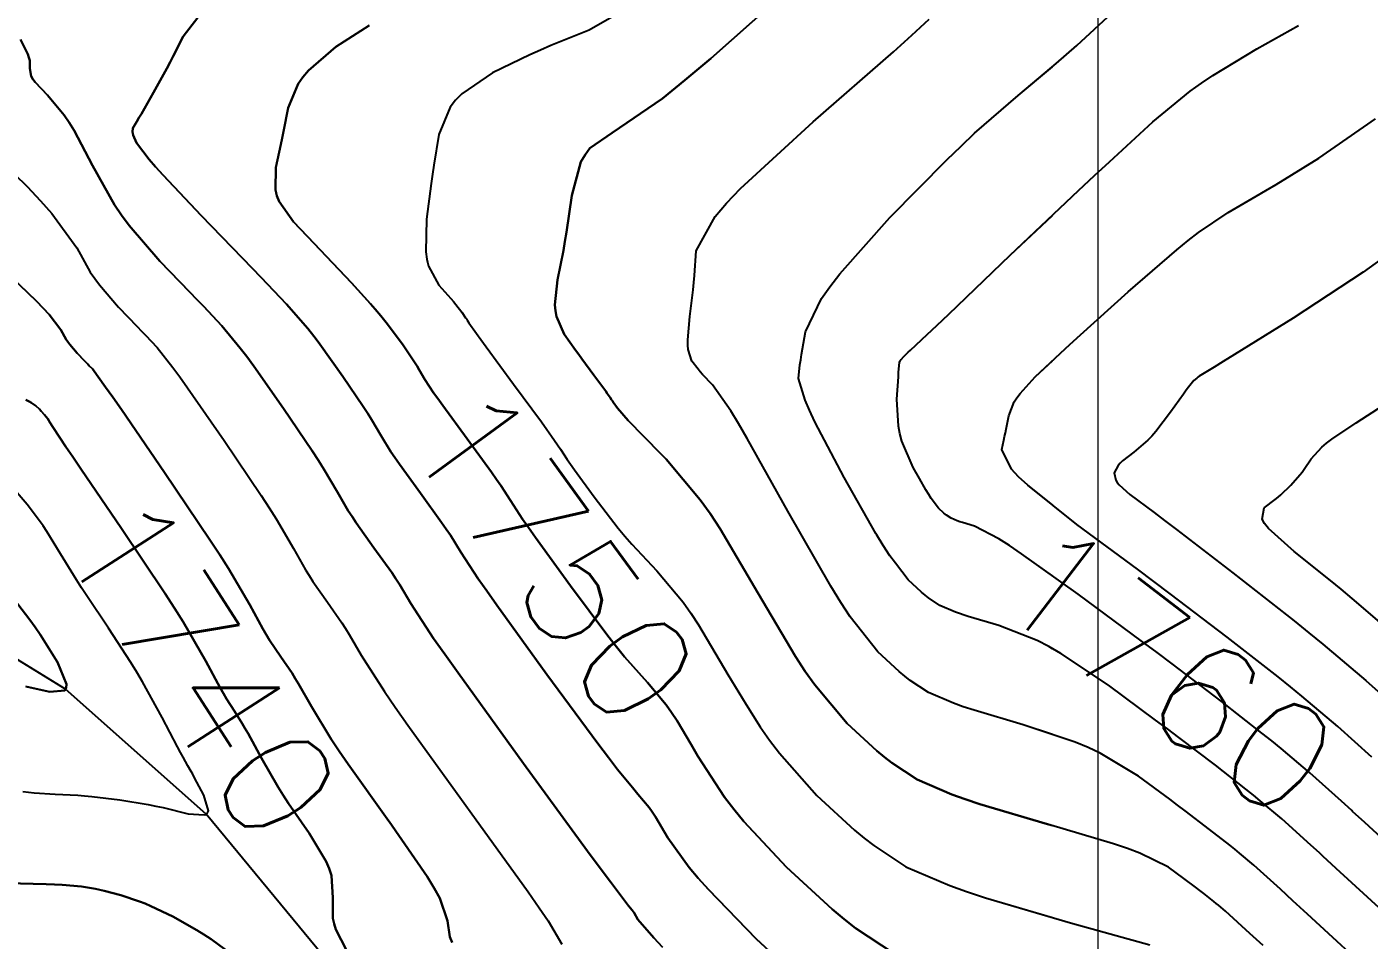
# Model space of a CAD drawing. Header units: metres. Extents: x 837117 to 838477, y 1189012 to 1191015.
# Drawn here: x 837839.17 to 837885.97, y 1189640.58 to 1189672.41 of the extents above; entities that cross this region are included whole.
import ezdxf

# ---------------------------------------------------------------- set-up
doc = ezdxf.new("R2010")
doc.units = ezdxf.units.M
doc.header["$LTSCALE"] = 0.3
doc.layers.add('COORD', color=7, linetype='Continuous', lineweight=20)
doc.layers.add('DRENAJE', color=5, linetype='Continuous', lineweight=25)
doc.layers.add('COTAS 10', color=1, linetype='Continuous')
doc.layers.add('COTAS INT', color=252, linetype='Continuous')
doc.styles.get("Standard").update_dxf_attribs({"font": 'simplex.shx'})

msp = doc.modelspace()

# ---------------------------------------------------------------- linework, layer by layer
at = {"layer": 'COORD'}
msp.add_line((837876.514, 1189013.872), (837876.514, 1191013.872), dxfattribs=at)
at = {"layer": 'COTAS 10'}
for points, elevation in [([(837851.101, 1189672.459), (837849.946, 1189671.71), (837848.986, 1189670.884), (837848.789, 1189670.655), (837848.624, 1189670.424), (837848.277, 1189669.588), (837848.121, 1189668.757), (837848.075, 1189668.53), (837848.028, 1189668.305), (837847.851, 1189667.501), (837847.834, 1189666.727), (837847.888, 1189666.52), (837847.968, 1189666.317), (837848.471, 1189665.606), (837849.187, 1189664.862), (837849.402, 1189664.637), (837849.623, 1189664.403), (837850.484, 1189663.489), (837851.146, 1189662.751), (837851.308, 1189662.57), (837851.508, 1189662.334), (837851.695, 1189662.105), (837852.265, 1189661.342), (837852.683, 1189660.721), (837852.774, 1189660.582), (837852.853, 1189660.456), (837853.051, 1189660.121), (837853.353, 1189659.656), (837853.498, 1189659.449), (837853.67, 1189659.208), (837854.516, 1189658.054), (837855.37, 1189656.886), (837855.547, 1189656.636), (837855.699, 1189656.418), (837856.033, 1189655.897), (837856.455, 1189655.251), (837856.663, 1189654.955), (837856.909, 1189654.608), (837858.123, 1189652.928), (837859.429, 1189651.186), (837859.732, 1189650.8), (837860.01, 1189650.454), (837860.803, 1189649.553), (837861.457, 1189648.776), (837861.646, 1189648.509), (837861.839, 1189648.219), (837862.329, 1189647.392), (837862.567, 1189646.988), (837863.497, 1189645.556), (837863.818, 1189645.141), (837864.166, 1189644.717), (837865.652, 1189643.12), (837867.243, 1189641.652), (837867.658, 1189641.31), (837868.061, 1189640.996), (837869.423, 1189640.097)], 1750), ([(837869.423, 1189640.097), (837868.061, 1189640.996), (837867.658, 1189641.31), (837867.243, 1189641.652), (837865.652, 1189643.12), (837864.166, 1189644.717), (837863.818, 1189645.141), (837863.497, 1189645.556), (837862.567, 1189646.988), (837862.329, 1189647.392), (837861.839, 1189648.219), (837861.646, 1189648.509), (837861.457, 1189648.776), (837860.803, 1189649.553), (837860.01, 1189650.454), (837859.732, 1189650.8), (837859.429, 1189651.186), (837858.123, 1189652.928), (837856.909, 1189654.608), (837856.663, 1189654.955), (837856.455, 1189655.251), (837856.033, 1189655.897), (837855.699, 1189656.418), (837855.547, 1189656.636), (837855.37, 1189656.886), (837854.516, 1189658.054), (837853.67, 1189659.208), (837853.498, 1189659.449), (837853.353, 1189659.656), (837853.051, 1189660.121), (837852.853, 1189660.456), (837852.774, 1189660.582), (837852.683, 1189660.721), (837852.265, 1189661.342), (837851.695, 1189662.105), (837851.508, 1189662.334), (837851.308, 1189662.57), (837851.146, 1189662.751), (837850.484, 1189663.489), (837849.623, 1189664.403), (837849.402, 1189664.637), (837849.187, 1189664.862), (837848.471, 1189665.606), (837847.968, 1189666.317), (837847.888, 1189666.52), (837847.834, 1189666.727), (837847.851, 1189667.501), (837848.028, 1189668.305), (837848.075, 1189668.53), (837848.121, 1189668.757), (837848.277, 1189669.588), (837848.624, 1189670.424), (837848.789, 1189670.655), (837848.986, 1189670.884), (837849.946, 1189671.71), (837851.101, 1189672.459)], 1750), ([(837874.923, 1189653.274), (837873.843, 1189654.044), (837873.422, 1189654.325), (837873.058, 1189654.558), (837872.206, 1189655.004), (837871.784, 1189655.128), (837871.691, 1189655.159), (837871.608, 1189655.188), (837871.392, 1189655.281), (837871.234, 1189655.385), (837871.188, 1189655.421), (837871.14, 1189655.461), (837870.955, 1189655.631), (837870.702, 1189655.964), (837870.611, 1189656.107), (837870.51, 1189656.271), (837870.29, 1189656.66), (837870.07, 1189657.047), (837869.679, 1189657.971), (837869.609, 1189658.23), (837869.556, 1189658.489), (837869.505, 1189659.434), (837869.553, 1189660.209), (837869.563, 1189660.36), (837869.572, 1189660.485), (837869.59, 1189660.709), (837869.619, 1189660.769), (837869.634, 1189660.791), (837869.652, 1189660.814), (837869.743, 1189660.917), (837869.847, 1189661.022), (837869.873, 1189661.046), (837869.897, 1189661.07), (837869.976, 1189661.138), (837870.553, 1189661.68), (837870.891, 1189662.001), (837871.307, 1189662.397), (837873.455, 1189664.444), (837875.832, 1189666.698), (837876.391, 1189667.223), (837876.909, 1189667.706), (837878.422, 1189669.096), (837879.731, 1189670.163), (837880.119, 1189670.443), (837880.518, 1189670.716), (837882.054, 1189671.645), (837883.501, 1189672.452)], 1760), ([(837887.681, 1189642.962), (837885.819, 1189644.672), (837885.39, 1189645.064), (837885.361, 1189645.092), (837884.998, 1189645.42), (837883.894, 1189646.41), (837882.897, 1189647.254), (837882.573, 1189647.518), (837882.228, 1189647.795), (837880.81, 1189648.904), (837879.099, 1189650.202), (837878.571, 1189650.599), (837878.019, 1189651.011), (837875.826, 1189652.631), (837873.843, 1189654.044), (837873.422, 1189654.325), (837873.058, 1189654.558), (837872.206, 1189655.004), (837871.784, 1189655.128), (837871.691, 1189655.159), (837871.608, 1189655.188), (837871.392, 1189655.281), (837871.234, 1189655.385), (837871.188, 1189655.421), (837871.14, 1189655.461), (837870.955, 1189655.631), (837870.702, 1189655.964), (837870.611, 1189656.107), (837870.51, 1189656.271), (837870.29, 1189656.66), (837870.07, 1189657.047), (837869.679, 1189657.971), (837869.609, 1189658.23), (837869.556, 1189658.489), (837869.505, 1189659.434), (837869.553, 1189660.209), (837869.563, 1189660.36), (837869.572, 1189660.485), (837869.59, 1189660.709), (837869.619, 1189660.769), (837869.634, 1189660.791), (837869.652, 1189660.814), (837869.743, 1189660.917), (837869.847, 1189661.022), (837869.873, 1189661.046), (837869.897, 1189661.07), (837869.976, 1189661.138), (837870.553, 1189661.68), (837870.891, 1189662.001), (837871.307, 1189662.397), (837873.455, 1189664.444), (837874.923, 1189665.836)], 1760), ([(837839.131, 1189659.408), (837839.273, 1189659.34), (837839.311, 1189659.318), (837839.335, 1189659.304), (837839.349, 1189659.294), (837839.483, 1189659.195), (837839.609, 1189659.082), (837839.675, 1189659.016), (837839.787, 1189658.889), (837839.899, 1189658.741), (837839.932, 1189658.693), (837839.965, 1189658.643), (837840.09, 1189658.44), (837840.535, 1189657.766), (837840.769, 1189657.419), (837841.051, 1189657.003), (837842.474, 1189654.923), (837843.982, 1189652.672), (837844.318, 1189652.149), (837844.62, 1189651.67), (837845.415, 1189650.299), (837845.911, 1189649.37), (837846.024, 1189649.168), (837846.126, 1189648.991), (837846.405, 1189648.552), (837846.677, 1189648.13), (837846.775, 1189647.964), (837846.883, 1189647.776), (837847.353, 1189646.919), (837847.932, 1189645.911), (837848.109, 1189645.628), (837848.292, 1189645.344), (837849.013, 1189644.304), (837849.607, 1189643.321), (837849.013, 1189644.304), (837848.292, 1189645.344), (837848.109, 1189645.628), (837847.932, 1189645.911), (837847.353, 1189646.919), (837846.883, 1189647.776), (837846.775, 1189647.964), (837846.677, 1189648.13), (837846.405, 1189648.552), (837846.126, 1189648.991), (837846.024, 1189649.168), (837845.911, 1189649.37), (837845.415, 1189650.299), (837844.62, 1189651.67), (837844.318, 1189652.149), (837843.982, 1189652.672), (837842.474, 1189654.923), (837841.051, 1189657.003), (837840.769, 1189657.419), (837840.535, 1189657.766), (837840.09, 1189658.44), (837839.965, 1189658.643), (837839.932, 1189658.693), (837839.899, 1189658.741), (837839.787, 1189658.889), (837839.675, 1189659.016), (837839.609, 1189659.082), (837839.483, 1189659.195), (837839.349, 1189659.294), (837839.335, 1189659.304), (837839.311, 1189659.318), (837839.273, 1189659.34), (837839.131, 1189659.408)], 1740), ([(837850.319, 1189640.23), (837849.947, 1189640.945), (837849.886, 1189641.143), (837849.843, 1189641.34), (837849.842, 1189642.054), (837849.786, 1189642.833), (837849.71, 1189643.072), (837849.607, 1189643.321), (837849.71, 1189643.072), (837849.786, 1189642.833), (837849.842, 1189642.054), (837849.843, 1189641.34), (837849.886, 1189641.143), (837849.947, 1189640.945), (837850.319, 1189640.23)], 1740), ([(837838.501, 1189642.561), (837839.841, 1189642.528), (837840.137, 1189642.516), (837840.4, 1189642.503), (837841.078, 1189642.446), (837841.57, 1189642.36), (837841.716, 1189642.329), (837841.867, 1189642.294), (837842.448, 1189642.144), (837843.096, 1189641.927), (837843.29, 1189641.85), (837843.489, 1189641.766), (837844.261, 1189641.403), (837845.102, 1189640.926), (837845.345, 1189640.771), (837845.593, 1189640.605), (837846.525, 1189639.921)], 1740), ([(837846.525, 1189639.921), (837845.593, 1189640.605), (837845.345, 1189640.771), (837845.102, 1189640.926), (837844.261, 1189641.403), (837843.489, 1189641.766), (837843.29, 1189641.85), (837843.096, 1189641.927), (837842.448, 1189642.144), (837841.867, 1189642.294), (837841.716, 1189642.329), (837841.57, 1189642.36), (837841.078, 1189642.446), (837840.4, 1189642.503), (837840.137, 1189642.516), (837839.841, 1189642.528), (837838.501, 1189642.561)], 1740)]:
    msp.add_lwpolyline(points, dxfattribs=dict(at, elevation=elevation))
at = {"layer": 'COTAS INT'}
for points, elevation in [([(837867.341, 1189675.145), (837863.013, 1189671.307), (837862.107, 1189670.545), (837861.329, 1189669.913), (837859.574, 1189668.718), (837858.794, 1189668.174), (837858.63, 1189667.952), (837858.489, 1189667.7), (837858.166, 1189666.533), (837857.983, 1189665.249), (837857.93, 1189664.923), (837857.876, 1189664.61), (837857.673, 1189663.587), (837857.581, 1189662.724), (837857.596, 1189662.513), (837857.63, 1189662.313), (837857.902, 1189661.691), (837858.297, 1189661.141), (837858.409, 1189660.987), (837858.522, 1189660.832), (837858.938, 1189660.267), (837859.283, 1189659.8), (837859.35, 1189659.708), (837859.406, 1189659.631), (837859.505, 1189659.488), (837859.558, 1189659.408), (837859.584, 1189659.371), (837859.614, 1189659.327), (837859.766, 1189659.118), (837860.137, 1189658.692), (837860.306, 1189658.512), (837860.504, 1189658.305), (837861.458, 1189657.335), (837862.643, 1189655.925), (837862.987, 1189655.441), (837863.337, 1189654.915), (837864.658, 1189652.68), (837865.965, 1189650.46), (837866.308, 1189649.944), (837866.641, 1189649.472), (837867.773, 1189648.124), (837868.802, 1189647.175), (837869.07, 1189646.955), (837869.33, 1189646.752), (837870.211, 1189646.171), (837871.414, 1189645.652), (837871.878, 1189645.489), (837872.398, 1189645.316), (837874.751, 1189644.623), (837874.923, 1189644.572)], 1754), ([(837882.266, 1189640.391), (837881.808, 1189640.812), (837880.962, 1189641.584), (837880.716, 1189641.793), (837880.636, 1189641.858), (837880.551, 1189641.927), (837880.2, 1189642.201), (837879.777, 1189642.522), (837879.647, 1189642.62), (837879.51, 1189642.722), (837878.968, 1189643.122), (837877.969, 1189643.611), (837877.544, 1189643.769), (837877.054, 1189643.937), (837874.751, 1189644.623), (837872.398, 1189645.316), (837871.878, 1189645.489), (837871.414, 1189645.652), (837870.211, 1189646.171), (837869.33, 1189646.752), (837869.07, 1189646.955), (837868.802, 1189647.175), (837867.773, 1189648.124), (837866.641, 1189649.472), (837866.308, 1189649.944), (837865.965, 1189650.46), (837864.658, 1189652.68), (837863.337, 1189654.915), (837862.987, 1189655.441), (837862.643, 1189655.925), (837861.458, 1189657.335), (837860.504, 1189658.305), (837860.306, 1189658.512), (837860.137, 1189658.692), (837859.766, 1189659.118), (837859.614, 1189659.327), (837859.584, 1189659.371), (837859.558, 1189659.408), (837859.505, 1189659.488), (837859.406, 1189659.631), (837859.35, 1189659.708), (837859.283, 1189659.8), (837858.938, 1189660.267), (837858.522, 1189660.832), (837858.409, 1189660.987), (837858.297, 1189661.141), (837857.902, 1189661.691), (837857.63, 1189662.313), (837857.596, 1189662.513), (837857.581, 1189662.724), (837857.673, 1189663.587), (837857.876, 1189664.61), (837857.93, 1189664.923), (837857.983, 1189665.249), (837858.166, 1189666.533), (837858.489, 1189667.7), (837858.63, 1189667.952), (837858.794, 1189668.174), (837859.574, 1189668.718), (837861.329, 1189669.913), (837862.107, 1189670.545), (837863.013, 1189671.307), (837867.341, 1189675.145)], 1754), ([(837860.515, 1189673.291), (837858.773, 1189672.29), (837857.437, 1189671.758), (837857.072, 1189671.599), (837856.708, 1189671.436), (837855.41, 1189670.808), (837854.34, 1189670.077), (837854.12, 1189669.849), (837853.933, 1189669.611), (837853.536, 1189668.659), (837853.36, 1189667.584), (837853.313, 1189667.268), (837853.266, 1189666.944), (837853.106, 1189665.707), (837853.076, 1189664.569), (837853.113, 1189664.307), (837853.138, 1189664.201), (837853.168, 1189664.068), (837853.528, 1189663.399), (837853.947, 1189662.939), (837854.04, 1189662.833), (837854.123, 1189662.735), (837854.338, 1189662.459), (837854.466, 1189662.269), (837854.493, 1189662.226), (837854.518, 1189662.188), (837854.578, 1189662.086), (837854.841, 1189661.714), (837854.993, 1189661.505), (837855.179, 1189661.251), (837856.138, 1189659.954), (837857.108, 1189658.637), (837857.301, 1189658.37), (837857.462, 1189658.146), (837857.769, 1189657.693), (837858.007, 1189657.33), (837858.123, 1189657.163), (837858.262, 1189656.967), (837858.945, 1189656.023), (837859.783, 1189654.939), (837860.019, 1189654.656), (837860.257, 1189654.38), (837861.131, 1189653.444), (837862.05, 1189652.35), (837862.317, 1189651.975), (837862.588, 1189651.567), (837863.612, 1189649.834), (837864.251, 1189648.792), (837864.731, 1189648.008), (837865.063, 1189647.543), (837865.404, 1189647.095), (837866.713, 1189645.622), (837868.022, 1189644.414), (837868.364, 1189644.132), (837868.696, 1189643.874), (837869.817, 1189643.134), (837871.343, 1189642.475), (837871.93, 1189642.268), (837872.588, 1189642.05), (837874.923, 1189641.361)], 1752), ([(837860.515, 1189673.291), (837858.773, 1189672.29), (837857.437, 1189671.758), (837857.072, 1189671.599), (837856.708, 1189671.436), (837855.41, 1189670.808), (837854.34, 1189670.077), (837854.12, 1189669.849), (837853.933, 1189669.611), (837853.536, 1189668.659), (837853.36, 1189667.584), (837853.313, 1189667.268), (837853.266, 1189666.944), (837853.106, 1189665.707), (837853.076, 1189664.569), (837853.113, 1189664.307), (837853.138, 1189664.201), (837853.168, 1189664.068), (837853.528, 1189663.399), (837853.947, 1189662.939), (837854.04, 1189662.833), (837854.123, 1189662.735), (837854.338, 1189662.459), (837854.466, 1189662.269), (837854.493, 1189662.226), (837854.518, 1189662.188), (837854.578, 1189662.086), (837854.841, 1189661.714), (837854.993, 1189661.505), (837855.179, 1189661.251), (837856.138, 1189659.954), (837857.108, 1189658.637), (837857.301, 1189658.37), (837857.462, 1189658.146), (837857.769, 1189657.693), (837858.007, 1189657.33), (837858.123, 1189657.163), (837858.262, 1189656.967), (837858.945, 1189656.023), (837859.783, 1189654.939), (837860.019, 1189654.656), (837860.257, 1189654.38), (837861.131, 1189653.444), (837862.05, 1189652.35), (837862.317, 1189651.975), (837862.588, 1189651.567), (837863.612, 1189649.834), (837864.251, 1189648.792), (837864.731, 1189648.008), (837865.063, 1189647.543), (837865.404, 1189647.095), (837866.713, 1189645.622), (837868.022, 1189644.414), (837868.364, 1189644.132), (837868.696, 1189643.874), (837869.817, 1189643.134), (837871.343, 1189642.475), (837871.93, 1189642.268), (837872.588, 1189642.05), (837875.558, 1189641.174), (837878.322, 1189640.412)], 1752), ([(837866.464, 1189638.89), (837864.591, 1189640.617), (837862.929, 1189642.34), (837862.573, 1189642.739), (837862.263, 1189643.104), (837861.521, 1189644.141), (837861.09, 1189644.871), (837860.976, 1189645.043), (837860.863, 1189645.201), (837860.476, 1189645.662), (837860.281, 1189645.901), (837859.763, 1189646.529), (837859.445, 1189646.943), (837859.074, 1189647.433), (837857.302, 1189649.833), (837855.556, 1189652.248), (837855.202, 1189652.747), (837854.904, 1189653.173), (837854.297, 1189654.101), (837853.935, 1189654.69), (837853.792, 1189654.902), (837853.631, 1189655.135), (837852.894, 1189656.153), (837852.161, 1189657.165), (837852.003, 1189657.393), (837851.864, 1189657.599), (837851.524, 1189658.157), (837851.189, 1189658.725), (837851.054, 1189658.937), (837850.9, 1189659.173), (837850.192, 1189660.225), (837849.387, 1189661.345), (837849.326, 1189661.426), (837849.172, 1189661.624), (837848.961, 1189661.89), (837848.227, 1189662.738), (837847.338, 1189663.675), (837847.029, 1189663.998), (837846.692, 1189664.347), (837845.251, 1189665.837), (837843.92, 1189667.239), (837843.653, 1189667.533), (837843.43, 1189667.787), (837842.993, 1189668.366), (837842.883, 1189668.635), (837842.867, 1189668.694), (837842.856, 1189668.745), (837842.869, 1189668.872), (837843.009, 1189669.112), (837843.08, 1189669.234), (837843.164, 1189669.381), (837843.581, 1189670.115), (837844.048, 1189670.958), (837844.164, 1189671.173), (837844.274, 1189671.381), (837844.621, 1189672.067), (837845.136, 1189672.735)], 1748), ([(837845.136, 1189672.735), (837844.621, 1189672.067), (837844.274, 1189671.381), (837844.164, 1189671.173), (837844.048, 1189670.958), (837843.581, 1189670.115), (837843.164, 1189669.381), (837843.08, 1189669.234), (837843.009, 1189669.112), (837842.869, 1189668.872), (837842.856, 1189668.745), (837842.867, 1189668.694), (837842.883, 1189668.635), (837842.993, 1189668.366), (837843.43, 1189667.787), (837843.653, 1189667.533), (837843.92, 1189667.239), (837845.251, 1189665.837), (837846.692, 1189664.347), (837847.029, 1189663.998), (837847.338, 1189663.675), (837848.227, 1189662.738), (837848.961, 1189661.89), (837849.172, 1189661.624), (837849.326, 1189661.426), (837849.387, 1189661.345), (837850.192, 1189660.225), (837850.9, 1189659.173), (837851.054, 1189658.937), (837851.189, 1189658.725), (837851.524, 1189658.157), (837851.864, 1189657.599), (837852.003, 1189657.393), (837852.161, 1189657.165), (837852.894, 1189656.153), (837853.631, 1189655.135), (837853.792, 1189654.902), (837853.935, 1189654.69), (837854.297, 1189654.101), (837854.904, 1189653.173), (837855.202, 1189652.747), (837855.556, 1189652.248), (837857.302, 1189649.833), (837859.074, 1189647.433), (837859.445, 1189646.943), (837859.763, 1189646.529), (837860.281, 1189645.901), (837860.476, 1189645.662), (837860.863, 1189645.201), (837860.976, 1189645.043), (837861.09, 1189644.871), (837861.521, 1189644.141), (837862.263, 1189643.104), (837862.573, 1189642.739), (837862.929, 1189642.34), (837864.591, 1189640.617), (837866.464, 1189638.89)], 1748), ([(837874.923, 1189647.743), (837873.903, 1189648.083), (837872.194, 1189648.587), (837871.816, 1189648.712), (837871.479, 1189648.831), (837870.605, 1189649.208), (837869.965, 1189649.63), (837869.776, 1189649.777), (837869.581, 1189649.937), (837868.834, 1189650.626), (837867.878, 1189651.849), (837867.552, 1189652.346), (837867.2, 1189652.912), (837865.703, 1189655.526), (837864.284, 1189658.065), (837863.98, 1189658.583), (837863.715, 1189659.021), (837863.076, 1189659.933), (837862.729, 1189660.296), (837862.647, 1189660.388), (837862.572, 1189660.476), (837862.351, 1189660.761), (837862.231, 1189661.157), (837862.219, 1189661.315), (837862.216, 1189661.493), (837862.283, 1189662.312), (837862.395, 1189663.243), (837862.421, 1189663.493), (837862.444, 1189663.74), (837862.51, 1189664.602), (837863.166, 1189665.801), (837863.561, 1189666.261), (837864.049, 1189666.776), (837866.585, 1189669.097), (837869.378, 1189671.534), (837870.028, 1189672.121), (837870.625, 1189672.671)], 1756), ([(837886.316, 1189639.18), (837883.82, 1189641.478), (837883.307, 1189641.948), (837882.871, 1189642.348), (837881.94, 1189643.193), (837881.443, 1189643.613), (837881.282, 1189643.745), (837881.11, 1189643.883), (837880.403, 1189644.435), (837879.551, 1189645.082), (837879.288, 1189645.279), (837879.013, 1189645.485), (837877.921, 1189646.292), (837876.593, 1189647.089), (837876.17, 1189647.288), (837875.722, 1189647.477), (837873.903, 1189648.083), (837872.194, 1189648.587), (837871.816, 1189648.712), (837871.479, 1189648.831), (837870.605, 1189649.208), (837869.965, 1189649.63), (837869.776, 1189649.777), (837869.581, 1189649.937), (837868.834, 1189650.626), (837867.878, 1189651.849), (837867.552, 1189652.346), (837867.2, 1189652.912), (837865.703, 1189655.526), (837864.284, 1189658.065), (837863.98, 1189658.583), (837863.715, 1189659.021), (837863.076, 1189659.933), (837862.729, 1189660.296), (837862.647, 1189660.388), (837862.572, 1189660.476), (837862.351, 1189660.761), (837862.231, 1189661.157), (837862.219, 1189661.315), (837862.216, 1189661.493), (837862.283, 1189662.312), (837862.395, 1189663.243), (837862.421, 1189663.493), (837862.444, 1189663.74), (837862.51, 1189664.602), (837863.166, 1189665.801), (837863.561, 1189666.261), (837864.049, 1189666.776), (837866.585, 1189669.097), (837869.378, 1189671.534), (837870.028, 1189672.121), (837870.625, 1189672.671)], 1756), ([(837874.923, 1189650.734), (837874.796, 1189650.806), (837874.39, 1189651.018), (837873.054, 1189651.543), (837871.989, 1189651.857), (837871.775, 1189651.928), (837871.753, 1189651.935), (837871.543, 1189652.009), (837870.998, 1189652.244), (837870.6, 1189652.507), (837870.482, 1189652.599), (837870.36, 1189652.699), (837869.895, 1189653.129), (837869.455, 1189653.71), (837869.255, 1189653.971), (837869.024, 1189654.332), (837868.793, 1189654.71), (837868.77, 1189654.747), (837867.658, 1189656.706), (837866.645, 1189658.645), (837866.454, 1189659.048), (837866.302, 1189659.393), (837866.073, 1189660.152), (837866.124, 1189660.633), (837866.148, 1189660.802), (837866.177, 1189660.986), (837866.317, 1189661.78), (837866.87, 1189662.936), (837867.159, 1189663.348), (837867.508, 1189663.801), (837869.258, 1189665.768), (837871.242, 1189667.776), (837871.738, 1189668.254), (837872.211, 1189668.698), (837873.725, 1189670.019), (837875.058, 1189671.129), (837875.417, 1189671.441), (837875.771, 1189671.754), (837877.012, 1189672.898)], 1758), ([(837838.951, 1189671.968), (837839.201, 1189671.454), (837839.243, 1189671.338), (837839.272, 1189671.233), (837839.275, 1189670.952), (837839.324, 1189670.684), (837839.382, 1189670.589), (837839.458, 1189670.483), (837839.894, 1189670.024), (837840.475, 1189669.331), (837840.644, 1189669.079), (837840.815, 1189668.799), (837841.46, 1189667.57), (837842.226, 1189666.206), (837842.473, 1189665.841), (837842.735, 1189665.482), (837843.81, 1189664.235), (837844.856, 1189663.155), (837845.1, 1189662.901), (837845.324, 1189662.667), (837845.97, 1189661.987), (837846.613, 1189661.21), (837846.837, 1189660.915), (837847.08, 1189660.585), (837848.12, 1189659.108), (837849.118, 1189657.625), (837849.334, 1189657.292), (837849.525, 1189656.993), (837849.997, 1189656.193), (837850.376, 1189655.542), (837850.508, 1189655.337), (837850.653, 1189655.121), (837851.271, 1189654.253), (837851.893, 1189653.384), (837852.038, 1189653.167), (837852.172, 1189652.961), (837852.561, 1189652.306), (837853.353, 1189651.095), (837853.741, 1189650.539), (837854.203, 1189649.888), (837856.481, 1189646.738), (837858.72, 1189643.681), (837859.157, 1189643.087), (837859.516, 1189642.603), (837860.149, 1189641.771), (837860.27, 1189641.626), (837860.305, 1189641.577), (837860.341, 1189641.523), (837860.476, 1189641.295), (837861.029, 1189640.652), (837861.328, 1189640.337)], 1746), ([(837861.328, 1189640.337), (837861.029, 1189640.652), (837860.476, 1189641.295), (837860.341, 1189641.523), (837860.305, 1189641.577), (837860.27, 1189641.626), (837860.149, 1189641.771), (837859.516, 1189642.603), (837859.157, 1189643.087), (837858.72, 1189643.681), (837856.481, 1189646.738), (837854.203, 1189649.888), (837853.741, 1189650.539), (837853.353, 1189651.095), (837852.561, 1189652.306), (837852.172, 1189652.961), (837852.038, 1189653.167), (837851.893, 1189653.384), (837851.271, 1189654.253), (837850.653, 1189655.121), (837850.508, 1189655.337), (837850.376, 1189655.542), (837849.997, 1189656.193), (837849.525, 1189656.993), (837849.334, 1189657.292), (837849.118, 1189657.625), (837848.12, 1189659.108), (837847.08, 1189660.585), (837846.837, 1189660.915), (837846.613, 1189661.21), (837845.97, 1189661.987), (837845.324, 1189662.667), (837845.1, 1189662.901), (837844.856, 1189663.155), (837843.81, 1189664.235), (837842.735, 1189665.482), (837842.473, 1189665.841), (837842.226, 1189666.206), (837841.46, 1189667.57), (837840.815, 1189668.799), (837840.644, 1189669.079), (837840.475, 1189669.331), (837839.894, 1189670.024), (837839.458, 1189670.483), (837839.382, 1189670.589), (837839.324, 1189670.684), (837839.275, 1189670.952), (837839.272, 1189671.233), (837839.243, 1189671.338), (837839.201, 1189671.454), (837838.951, 1189671.968)], 1746), ([(837886.998, 1189641.071), (837884.82, 1189643.075), (837884.349, 1189643.506), (837884.229, 1189643.617), (837883.935, 1189643.884), (837882.917, 1189644.802), (837882.17, 1189645.434), (837881.928, 1189645.631), (837881.669, 1189645.839), (837880.606, 1189646.67), (837879.325, 1189647.642), (837878.93, 1189647.939), (837878.516, 1189648.248), (837876.874, 1189649.461), (837875.218, 1189650.566), (837874.796, 1189650.806), (837874.39, 1189651.018), (837873.054, 1189651.543), (837871.989, 1189651.857), (837871.775, 1189651.928), (837871.753, 1189651.935), (837871.543, 1189652.009), (837870.998, 1189652.244), (837870.6, 1189652.507), (837870.482, 1189652.599), (837870.36, 1189652.699), (837869.895, 1189653.129), (837869.455, 1189653.71), (837869.255, 1189653.971), (837869.024, 1189654.332), (837868.793, 1189654.71), (837868.77, 1189654.747), (837867.658, 1189656.706), (837866.645, 1189658.645), (837866.454, 1189659.048), (837866.302, 1189659.393), (837866.073, 1189660.152), (837866.124, 1189660.633), (837866.148, 1189660.802), (837866.177, 1189660.986), (837866.317, 1189661.78), (837866.87, 1189662.936), (837867.159, 1189663.348), (837867.508, 1189663.801), (837869.258, 1189665.768), (837871.242, 1189667.776), (837871.738, 1189668.254), (837872.211, 1189668.698), (837873.725, 1189670.019), (837874.923, 1189671.017)], 1758), ([(837836.911, 1189669.042), (837839.177, 1189666.843), (837839.645, 1189666.348), (837840.043, 1189665.903), (837840.908, 1189664.708), (837841.384, 1189663.859), (837841.538, 1189663.633), (837841.701, 1189663.41), (837842.37, 1189662.634), (837843.02, 1189661.962), (837843.172, 1189661.804), (837843.311, 1189661.659), (837843.713, 1189661.236), (837844.266, 1189660.529), (837844.501, 1189660.205), (837844.772, 1189659.826), (837846.047, 1189657.991), (837847.335, 1189656.077), (837847.615, 1189655.648), (837847.86, 1189655.261), (837848.469, 1189654.228), (837848.888, 1189653.485), (837849.014, 1189653.281), (837849.144, 1189653.078), (837849.649, 1189652.353), (837850.154, 1189651.633), (837850.284, 1189651.433), (837850.409, 1189651.233), (837850.825, 1189650.51), (837851.638, 1189649.242), (837852.013, 1189648.698), (837852.454, 1189648.071), (837856.642, 1189642.262), (837857.032, 1189641.705), (837857.344, 1189641.249), (837857.825, 1189640.44)], 1744), ([(837836.911, 1189669.042), (837839.177, 1189666.843), (837839.645, 1189666.348), (837840.043, 1189665.903), (837840.908, 1189664.708), (837841.384, 1189663.859), (837841.538, 1189663.633), (837841.701, 1189663.41), (837842.37, 1189662.634), (837843.02, 1189661.962), (837843.172, 1189661.804), (837843.311, 1189661.659), (837843.713, 1189661.236), (837844.266, 1189660.529), (837844.501, 1189660.205), (837844.772, 1189659.826), (837846.047, 1189657.991), (837847.335, 1189656.077), (837847.615, 1189655.648), (837847.86, 1189655.261), (837848.469, 1189654.228), (837848.888, 1189653.485), (837849.014, 1189653.281), (837849.144, 1189653.078), (837849.649, 1189652.353), (837850.154, 1189651.633), (837850.284, 1189651.433), (837850.409, 1189651.233), (837850.825, 1189650.51), (837851.638, 1189649.242), (837852.013, 1189648.698), (837852.454, 1189648.071), (837856.642, 1189642.262), (837857.032, 1189641.705), (837857.344, 1189641.249), (837857.825, 1189640.44)], 1744), ([(837874.923, 1189655.746), (837874.064, 1189656.43), (837873.746, 1189656.729), (837873.496, 1189656.994), (837873.157, 1189657.672), (837873.228, 1189657.998), (837873.256, 1189658.13), (837873.283, 1189658.257), (837873.309, 1189658.385), (837873.399, 1189658.846), (837873.594, 1189659.336), (837873.686, 1189659.481), (837873.794, 1189659.631), (837874.32, 1189660.207), (837875.203, 1189661.029), (837875.536, 1189661.334), (837875.906, 1189661.672), (837877.564, 1189663.17), (837879.259, 1189664.638), (837879.653, 1189664.957), (837880.014, 1189665.238), (837881.047, 1189665.937), (837882.032, 1189666.501), (837882.362, 1189666.698), (837882.719, 1189666.911), (837884.215, 1189667.828), (837886.186, 1189669.198)], 1762), ([(837886.389, 1189664.312), (837885.752, 1189663.859), (837883.32, 1189662.259), (837881.273, 1189660.991), (837880.88, 1189660.747), (837880.562, 1189660.55), (837880.04, 1189660.228), (837879.993, 1189660.195), (837879.975, 1189660.18), (837879.954, 1189660.162), (837879.858, 1189660.078), (837879.666, 1189659.849), (837879.584, 1189659.739), (837879.49, 1189659.61), (837879.046, 1189658.977), (837878.53, 1189658.3), (837878.39, 1189658.142), (837878.252, 1189657.998), (837877.763, 1189657.586), (837877.366, 1189657.276), (837877.286, 1189657.197), (837877.218, 1189657.12), (837877.082, 1189656.864), (837877.132, 1189656.604), (837877.183, 1189656.524), (837877.25, 1189656.441), (837877.624, 1189656.112), (837878.465, 1189655.479), (837878.827, 1189655.203), (837879.244, 1189654.885), (837881.216, 1189653.373), (837883.347, 1189651.707), (837883.865, 1189651.291), (837884.351, 1189650.895), (837885.848, 1189649.627), (837887.125, 1189648.492)], 1764), ([(837838.318, 1189663.983), (837839.503, 1189662.845), (837839.743, 1189662.598), (837839.945, 1189662.382), (837840.356, 1189661.846), (837840.543, 1189661.513), (837840.603, 1189661.424), (837840.667, 1189661.337), (837840.929, 1189661.033), (837841.184, 1189660.769), (837841.244, 1189660.707), (837841.298, 1189660.65), (837841.348, 1189660.598), (837841.456, 1189660.484), (837841.918, 1189659.849), (837842.166, 1189659.496), (837842.465, 1189659.066), (837843.974, 1189656.875), (837845.552, 1189654.529), (837845.895, 1189654.003), (837846.196, 1189653.53), (837846.942, 1189652.264), (837847.4, 1189651.427), (837847.519, 1189651.225), (837847.635, 1189651.034), (837848.027, 1189650.452), (837848.415, 1189649.881), (837848.529, 1189649.698), (837848.646, 1189649.505), (837849.089, 1189648.714), (837849.785, 1189647.576), (837850.061, 1189647.163), (837850.373, 1189646.707), (837851.79, 1189644.724), (837851.801, 1189644.707), (837853.124, 1189642.791), (837853.371, 1189642.388), (837853.565, 1189642.041), (837853.833, 1189641.247), (837853.916, 1189640.694), (837853.994, 1189640.498)], 1742), ([(837853.994, 1189640.498), (837853.916, 1189640.694), (837853.833, 1189641.247), (837853.565, 1189642.041), (837853.371, 1189642.388), (837853.124, 1189642.791), (837851.801, 1189644.707), (837851.79, 1189644.724), (837850.373, 1189646.707), (837850.061, 1189647.163), (837849.785, 1189647.576), (837849.089, 1189648.714), (837848.646, 1189649.505), (837848.529, 1189649.698), (837848.415, 1189649.881), (837848.027, 1189650.452), (837847.635, 1189651.034), (837847.519, 1189651.225), (837847.4, 1189651.427), (837846.942, 1189652.264), (837846.196, 1189653.53), (837845.895, 1189654.003), (837845.552, 1189654.529), (837843.974, 1189656.875), (837842.465, 1189659.066), (837842.166, 1189659.496), (837841.918, 1189659.849), (837841.456, 1189660.484), (837841.348, 1189660.598), (837841.298, 1189660.65), (837841.244, 1189660.707), (837841.184, 1189660.769), (837840.929, 1189661.033), (837840.667, 1189661.337), (837840.603, 1189661.424), (837840.543, 1189661.513), (837840.356, 1189661.846), (837839.945, 1189662.382), (837839.743, 1189662.598), (837839.503, 1189662.845), (837838.318, 1189663.983)], 1742), ([(837886.062, 1189646.956), (837884.871, 1189648.019), (837883.624, 1189649.075), (837883.219, 1189649.405), (837882.788, 1189649.751), (837881.013, 1189651.139), (837879.027, 1189652.65), (837878.462, 1189653.075), (837877.891, 1189653.502), (837875.777, 1189655.067), (837874.064, 1189656.43), (837873.746, 1189656.729), (837873.496, 1189656.994), (837873.157, 1189657.672), (837873.228, 1189657.998), (837873.256, 1189658.13), (837873.283, 1189658.257), (837873.309, 1189658.385), (837873.399, 1189658.846), (837873.594, 1189659.336), (837873.686, 1189659.481), (837873.794, 1189659.631), (837874.32, 1189660.207), (837874.923, 1189660.769)], 1762), ([(837886.825, 1189651.236), (837885.375, 1189652.487), (837884.994, 1189652.806), (837884.622, 1189653.113), (837883.354, 1189654.121), (837882.457, 1189654.921), (837882.32, 1189655.096), (837882.231, 1189655.252), (837882.309, 1189655.648), (837882.689, 1189655.931), (837882.79, 1189656.015), (837882.89, 1189656.102), (837883.235, 1189656.437), (837883.547, 1189656.791), (837883.626, 1189656.89), (837883.701, 1189656.989), (837883.946, 1189657.349), (837884.321, 1189657.761), (837884.479, 1189657.893), (837884.66, 1189658.033), (837885.507, 1189658.602), (837886.46, 1189659.227)], 1766), ([(837839.027, 1189645.76), (837839.228, 1189645.732), (837839.429, 1189645.709), (837840.155, 1189645.667), (837840.943, 1189645.629), (837841.182, 1189645.609), (837841.431, 1189645.585), (837842.408, 1189645.465), (837843.404, 1189645.302), (837843.666, 1189645.251), (837843.921, 1189645.198), (837844.792, 1189644.982), (837845.169, 1189644.956), (837845.381, 1189644.94), (837845.46, 1189644.995), (837845.502, 1189645.08), (837845.346, 1189645.628), (837845.019, 1189646.235), (837844.953, 1189646.356), (837844.897, 1189646.457), (837844.782, 1189646.652), (837844.617, 1189646.948), (837844.529, 1189647.112), (837844.423, 1189647.313), (837843.888, 1189648.335), (837843.203, 1189649.577), (837843.002, 1189649.917), (837842.796, 1189650.254), (837842.014, 1189651.453), (837841.264, 1189652.572), (837841.078, 1189652.858), (837840.902, 1189653.134), (837840.345, 1189654.045), (837839.867, 1189654.821), (837839.74, 1189655.012), (837839.616, 1189655.193), (837839.187, 1189655.76), (837838.758, 1189656.242)], 1738), ([(837839.027, 1189645.76), (837839.228, 1189645.732), (837839.429, 1189645.709), (837840.155, 1189645.667), (837840.943, 1189645.629), (837841.182, 1189645.609), (837841.431, 1189645.585), (837842.408, 1189645.465), (837843.404, 1189645.302), (837843.666, 1189645.251), (837843.921, 1189645.198), (837844.792, 1189644.982), (837845.169, 1189644.956), (837845.381, 1189644.94), (837845.46, 1189644.995), (837845.502, 1189645.08), (837845.346, 1189645.628), (837845.019, 1189646.235), (837844.953, 1189646.356), (837844.897, 1189646.457), (837844.782, 1189646.652), (837844.617, 1189646.948), (837844.529, 1189647.112), (837844.423, 1189647.313), (837843.888, 1189648.335), (837843.203, 1189649.577), (837843.002, 1189649.917), (837842.796, 1189650.254), (837842.014, 1189651.453), (837841.264, 1189652.572), (837841.078, 1189652.858), (837840.902, 1189653.134), (837840.345, 1189654.045), (837839.867, 1189654.821), (837839.74, 1189655.012), (837839.616, 1189655.193), (837839.187, 1189655.76), (837838.758, 1189656.242)], 1738), ([(837838.587, 1189652.63), (837839.277, 1189651.739), (837839.459, 1189651.483), (837839.636, 1189651.224), (837840.242, 1189650.259), (837840.554, 1189649.5), (837840.546, 1189649.371), (837840.497, 1189649.277), (837839.977, 1189649.233), (837839.288, 1189649.382), (837839.131, 1189649.411)], 1736), ([(837839.131, 1189649.411), (837839.288, 1189649.382), (837839.977, 1189649.233), (837840.497, 1189649.277), (837840.546, 1189649.371), (837840.554, 1189649.5), (837840.242, 1189650.259), (837839.636, 1189651.224), (837839.459, 1189651.483), (837839.277, 1189651.739), (837838.587, 1189652.63)], 1736)]:
    msp.add_lwpolyline(points, dxfattribs=dict(at, elevation=elevation))
at = {"layer": 'DRENAJE'}
for p, q in [((837840.522, 1189649.324), (837833.73, 1189653.486)), ((837845.421, 1189644.968), (837840.522, 1189649.324)), ((837850.95, 1189638.29), (837845.421, 1189644.968))]:
    msp.add_line(p, q, dxfattribs=at)

# ---------------------------------------------------------------- texts
at = {"layer": 'COTAS 10', "char_height": 3.8, "attachment_point": 7}
for s, insert, rotation in [('1750', (837852.137, 1189658.162, 1750), 306.0632), ('1750', (837852.137, 1189658.162, 1750), 306.0632), ('1740', (837840.115, 1189654.575, 1740), 302.7374), ('1740', (837840.115, 1189654.575, 1740), 302.7374), ('1760', (837872.623, 1189652.474, 1760), 322.4942), ('1760', (837872.623, 1189652.474, 1760), 322.4942)]:
    msp.add_mtext(s, dxfattribs=dict(at, insert=insert, rotation=rotation))

doc.saveas('drawing.dxf')
